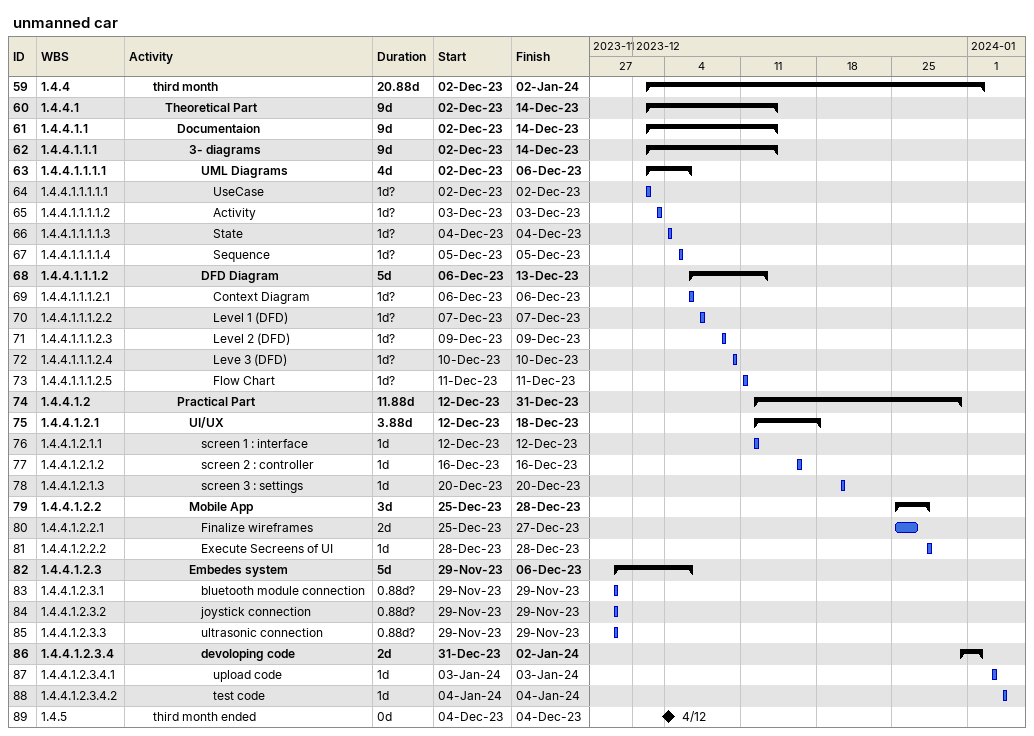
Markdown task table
unmanned car

| ID | WBS | Task | Duration | Start | Finish |
|---|---|---|---|---|---|
| 59 | 1.4.4 | **third month** | 20.88d | 2023-12-02 | 2024-01-02 |
| 60 | 1.4.4.1 | **Theoretical Part** | 9d | 2023-12-02 | 2023-12-14 |
| 61 | 1.4.4.1.1 | **Documentaion** | 9d | 2023-12-02 | 2023-12-14 |
| 62 | 1.4.4.1.1.1 | **3- diagrams** | 9d | 2023-12-02 | 2023-12-14 |
| 63 | 1.4.4.1.1.1.1 | **UML Diagrams** | 4d | 2023-12-02 | 2023-12-06 |
| 64 | 1.4.4.1.1.1.1.1 | UseCase | 1d? | 2023-12-02 | 2023-12-02 |
| 65 | 1.4.4.1.1.1.1.2 | Activity | 1d? | 2023-12-03 | 2023-12-03 |
| 66 | 1.4.4.1.1.1.1.3 | State | 1d? | 2023-12-04 | 2023-12-04 |
| 67 | 1.4.4.1.1.1.1.4 | Sequence | 1d? | 2023-12-05 | 2023-12-05 |
| 68 | 1.4.4.1.1.1.2 | **DFD Diagram** | 5d | 2023-12-06 | 2023-12-13 |
| 69 | 1.4.4.1.1.1.2.1 | Context Diagram | 1d? | 2023-12-06 | 2023-12-06 |
| 70 | 1.4.4.1.1.1.2.2 | Level 1 (DFD) | 1d? | 2023-12-07 | 2023-12-07 |
| 71 | 1.4.4.1.1.1.2.3 | Level 2 (DFD) | 1d? | 2023-12-09 | 2023-12-09 |
| 72 | 1.4.4.1.1.1.2.4 | Leve 3 (DFD) | 1d? | 2023-12-10 | 2023-12-10 |
| 73 | 1.4.4.1.1.1.2.5 | Flow Chart | 1d? | 2023-12-11 | 2023-12-11 |
| 74 | 1.4.4.1.2 | **Practical Part** | 11.88d | 2023-12-12 | 2023-12-31 |
| 75 | 1.4.4.1.2.1 | **UI/UX** | 3.88d | 2023-12-12 | 2023-12-18 |
| 76 | 1.4.4.1.2.1.1 | screen 1 : interface | 1d | 2023-12-12 | 2023-12-12 |
| 77 | 1.4.4.1.2.1.2 | screen 2 : controller | 1d | 2023-12-16 | 2023-12-16 |
| 78 | 1.4.4.1.2.1.3 | screen 3 : settings | 1d | 2023-12-20 | 2023-12-20 |
| 79 | 1.4.4.1.2.2 | **Mobile App** | 3d | 2023-12-25 | 2023-12-28 |
| 80 | 1.4.4.1.2.2.1 | Finalize wireframes | 2d | 2023-12-25 | 2023-12-27 |
| 81 | 1.4.4.1.2.2.2 | Execute Secreens of UI | 1d | 2023-12-28 | 2023-12-28 |
| 82 | 1.4.4.1.2.3 | **Embedes system** | 5d | 2023-11-29 | 2023-12-06 |
| 83 | 1.4.4.1.2.3.1 | bluetooth module connection | 0.88d? | 2023-11-29 | 2023-11-29 |
| 84 | 1.4.4.1.2.3.2 | joystick connection | 0.88d? | 2023-11-29 | 2023-11-29 |
| 85 | 1.4.4.1.2.3.3 | ultrasonic connection | 0.88d? | 2023-11-29 | 2023-11-29 |
| 86 | 1.4.4.1.2.3.4 | **devoloping code** | 2d | 2023-12-31 | 2024-01-02 |
| 87 | 1.4.4.1.2.3.4.1 | upload code | 1d | 2024-01-03 | 2024-01-03 |
| 88 | 1.4.4.1.2.3.4.2 | test code | 1d | 2024-01-04 | 2024-01-04 |
| 89 | 1.4.5 | third month ended | 0d | 2023-12-04 | 2023-12-04 |
